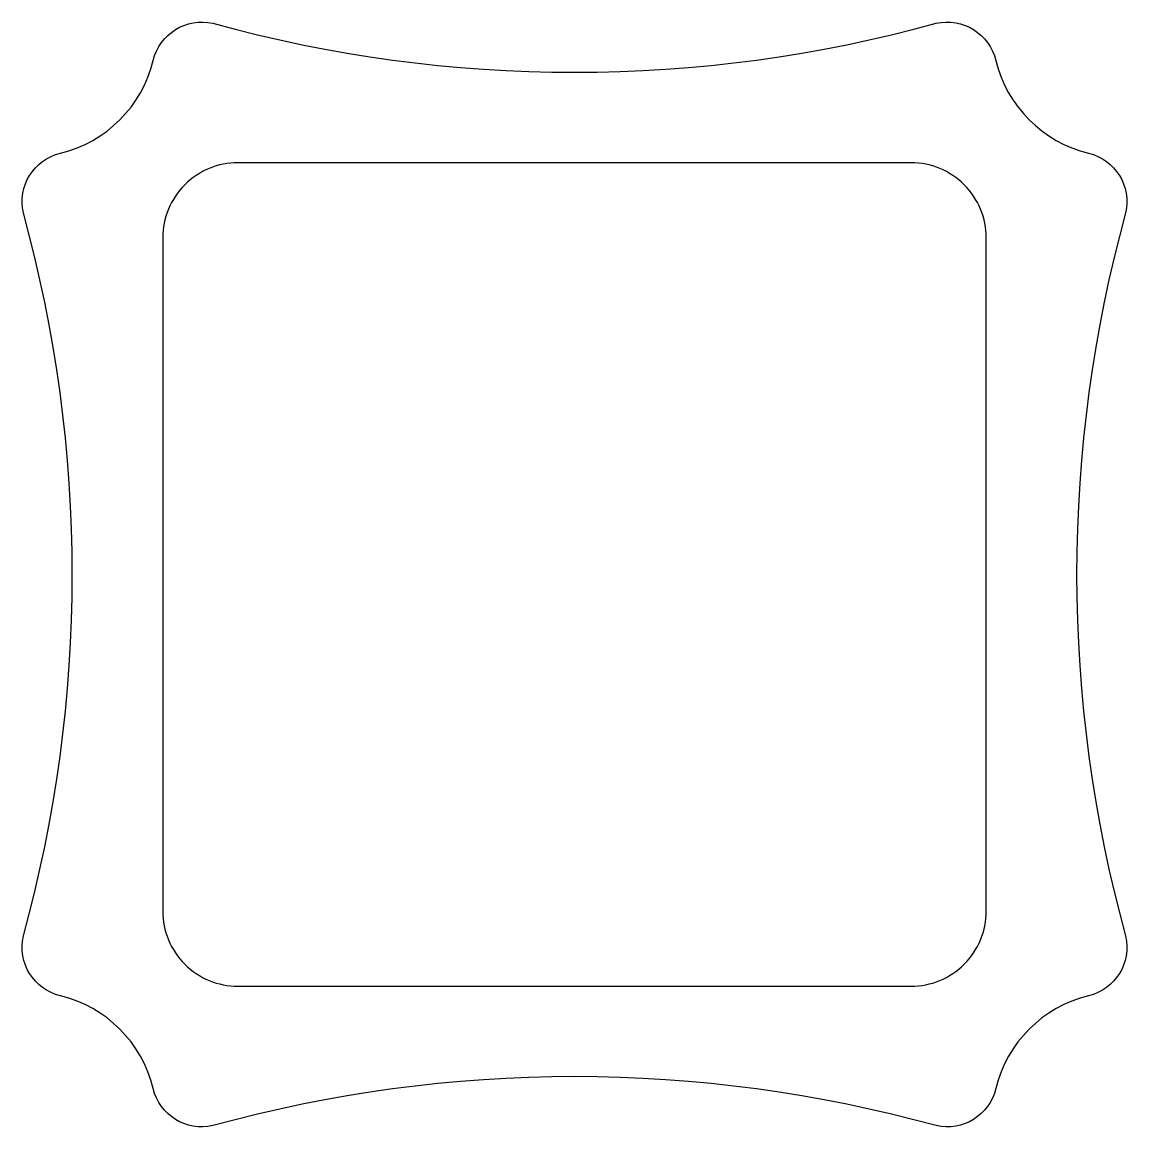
# Model space of a CAD drawing. Extents: x 141.7 to 163.7, y 207.3 to 229.3.
import ezdxf

# ---------------------------------------------------------------- set-up
doc = ezdxf.new("R2010")
doc.units = 0
doc.header["$LTSCALE"] = 15
doc.layers.add('1', color=7, linetype='CONTINUOUS')

msp = doc.modelspace()

# ---------------------------------------------------------------- linework, layer by layer
at = {"layer": '1', "color": 7, "linetype": 'CONTINUOUS', "ltscale": 5}
for points in [[(161.093, 228.492, 0.28131), (162.936, 226.649, -0.410082), (163.676, 225.456, 0.135476), (163.676, 211.058, -0.410082), (162.936, 209.865, 0.28131), (161.093, 208.021, -0.409913), (159.9, 207.281, 0.135565), (145.502, 207.281, -0.409913), (144.31, 208.021, 0.28131), (142.466, 209.865, -0.410082), (141.726, 211.058, 0.135476), (141.726, 225.456, -0.410082), (142.466, 226.649, 0.28131), (144.31, 228.492, -0.409913), (145.502, 229.233, 0.135565), (159.9, 229.233, -0.409913)], [(159.401, 226.457), (146.001, 226.457, 0.414214), (144.501, 224.957), (144.501, 211.557, 0.414214), (146.001, 210.057), (159.401, 210.057, 0.414214), (160.901, 211.557), (160.901, 224.957, 0.414214)]]:
    msp.add_lwpolyline(points, format="xyb", close=True, dxfattribs=at)

doc.saveas('drawing.dxf')
